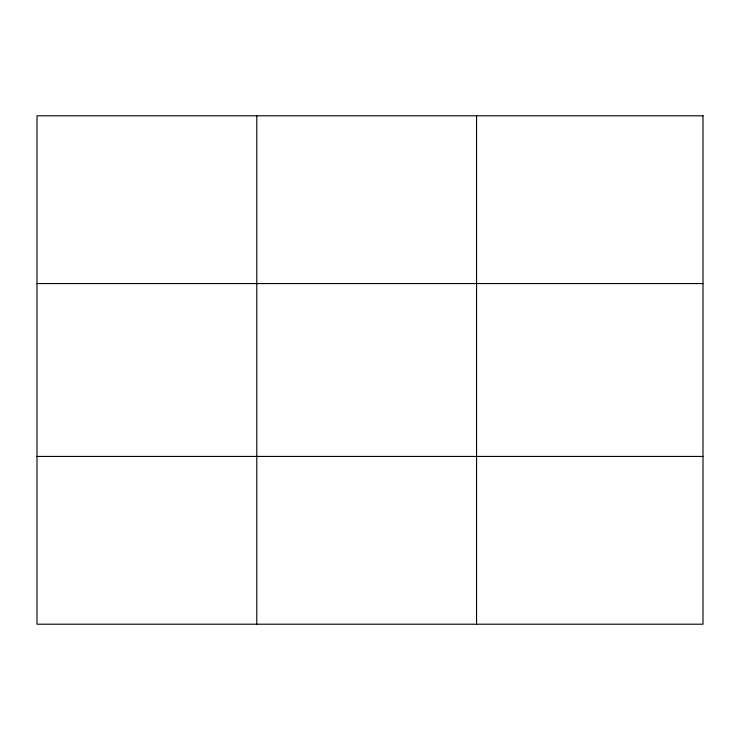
<?xml version="1.0" encoding="UTF-8"?>
<svg xmlns="http://www.w3.org/2000/svg" width="740" height="740" viewBox="0 0 740 740"><rect width="100%" height="100%" fill="white"/><g stroke="black" fill="none" stroke-linecap="round" stroke-linejoin="round"><path stroke-width="1.11" d="M256.78 624.209L256.78 115.792M476.56 624.209L476.56 115.792M37 283.568L703 283.568M37 456.432L703 456.432M703 115.792L703 624.209L37 624.209L37 115.792L703 115.792"/></g></svg>
